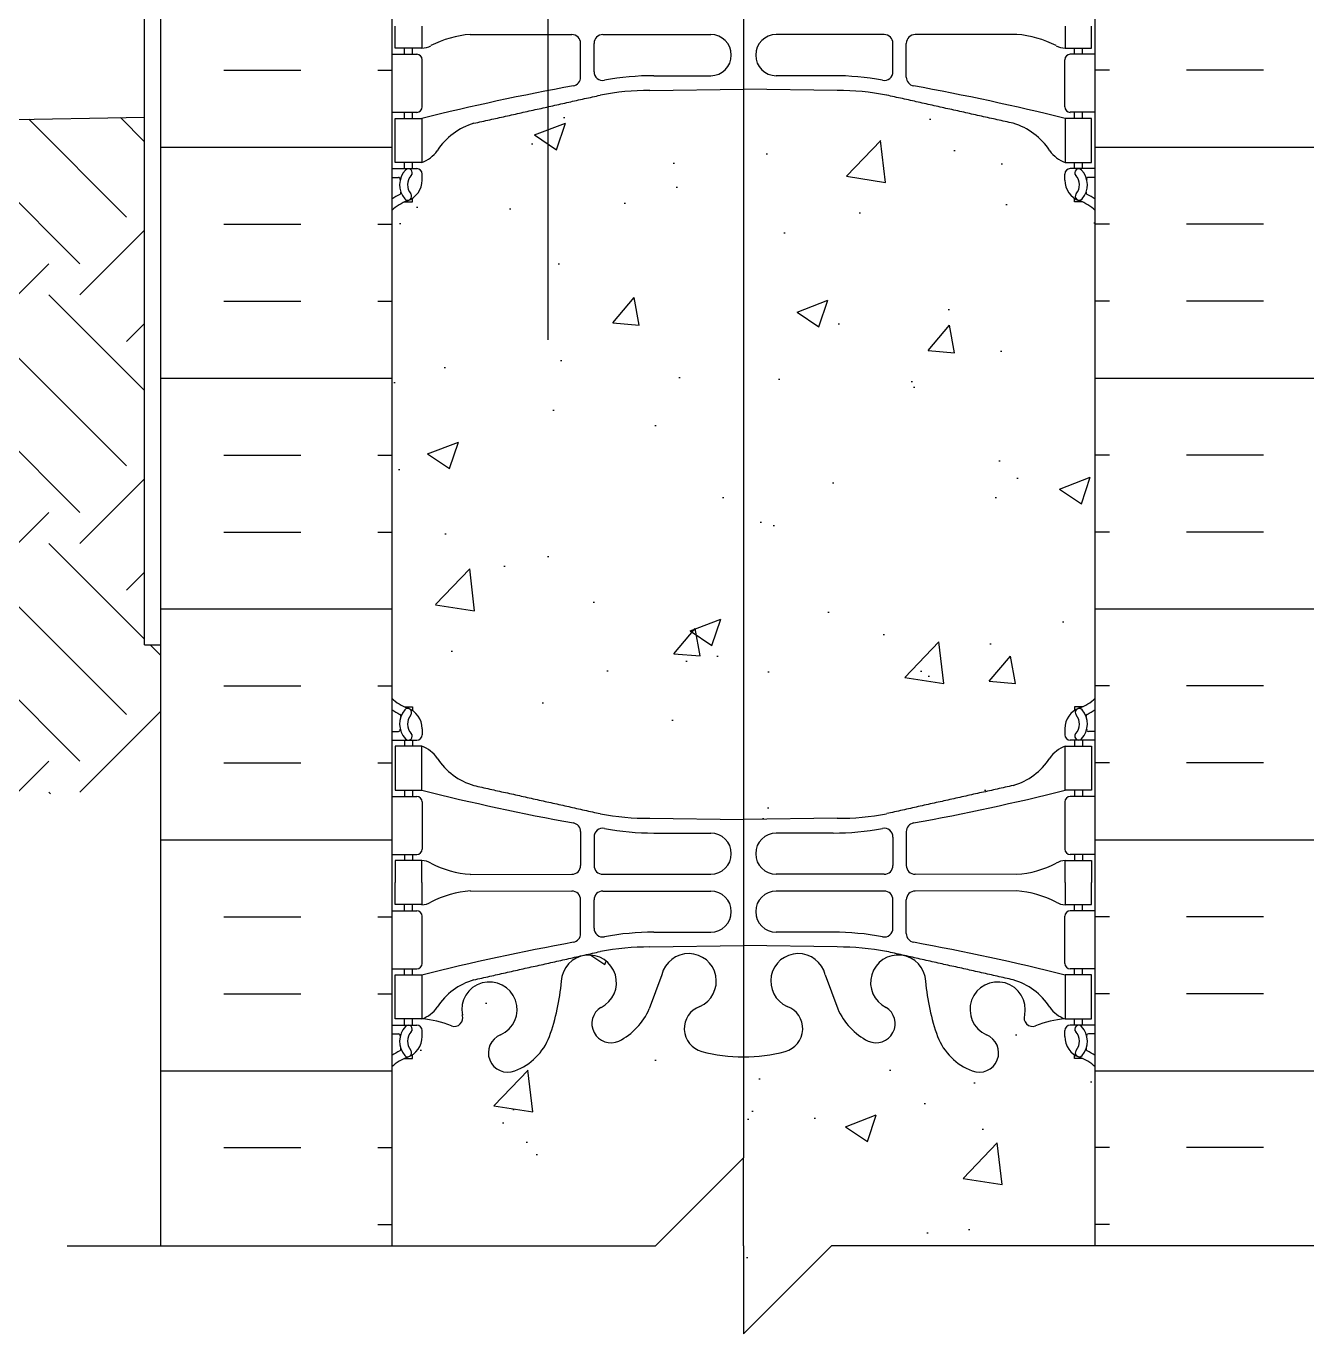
# Model space of a CAD drawing. Header units: inches. Extents: x 202.7 to 249.4, y 105.3 to 198.7.
# Drawn here: x 218.94 to 233.5, y 142.68 to 157.55 of the extents above; entities that cross this region are included whole.
import ezdxf

# ---------------------------------------------------------------- set-up
doc = ezdxf.new("R2010")
doc.units = ezdxf.units.IN
doc.header["$LTSCALE"] = 0.5
doc.header["$MEASUREMENT"] = 0
for name, color, linetype in [('HATCH', 12, 'Continuous'), ('line25', 2, 'Continuous'), ('LINE3', 3, 'Continuous'), ('LINE50', 5, 'Continuous'), ('LINE9', 9, 'Continuous'), ('Web_Edge', 9, 'Continuous')]:
    doc.layers.add(name, color=color, linetype=linetype)
pattern_1 = [(50, (0, 0), (3.5863, -0.31376), [0.375, -4.125]), (355, (0, 0), (-0.693757, 3.76096), [0.3, -3.3]), (100.4514, (0.299, -0.026), (2.892547, 3.447198), [0.3187, -3.50571]), (46.1842, (0, 1), (5.336205, -0.827595), [0.5625, -6.1875]), (96.6356, (0.4447, 0.931), (4.67331, 4.87059), [0.47805, -5.25856]), (351.1842, (0, 1), (4.67331, 4.87059), [0.45, -4.95]), (21, (0.5, 0.75), (2.984535, -2.013094), [0.375, -4.125]), (326, (0.5, 0.75), (1.216577, 3.62575), [0.3, -3.3]), (71.4514, (0.7487, 0.5822), (4.201113, 1.612652), [0.3187, -3.50571]), (37.5, (0, 0), (0.060799, 1.664469), [0, -3.26, 0, -3.35, 0, -3.3125]), (7.5, (0, 0), (1.315348, 1.972059), [0, -1.91, 0, -3.185, 0, -1.2625]), (327.5, (-1.115, 0), (2.669112, -0.1127744), [0, -1.25, 0, -3.9, 0, -5.175]), (317.5, (-1.615, 0), (2.91593, 0.500525), [0, -1.625, 0, -2.59, 0, -3.675])]

msp = doc.modelspace()

# ---------------------------------------------------------------- hatches: boundary and pattern name
h = msp.add_hatch()
h.set_pattern_fill('AR-CONC', color=12, scale=0.5, style=0)
h.set_pattern_definition(pattern_1)
h.paths.add_polyline_path([(227.084, 155.571, -0.045766), (226.765, 155.6), (226.765, 153.026, -0.241277), (227.005, 152.899, -0.109751), (227.084, 152.953)])
h = msp.add_hatch()
h.set_pattern_fill('AR-CONC', color=12, scale=0.5, style=0)
h.set_pattern_definition(pattern_1)
h.paths.add_polyline_path([(227.084, 144.671), (227.084, 145.832, -0.066822), (226.621, 145.894, -0.734872), (226.598, 146.405, 1.612474), (226.167, 146.765), (226.024, 146.378, -0.173075), (225.678, 146.011, -0.940793), (225.475, 146.395, 1.753171), (225.024, 146.691, -0.068226), (224.888, 146.063, -0.21345), (224.496, 145.674, -1), (224.332, 146.083, 2.087231), (223.898, 146.307, -0.669601), (223.766, 146.187, 0.085348), (223.436, 146.263), (223.331, 146.263), (223.331, 146.193), (223.379, 146.193, -0.414214), (223.441, 146.13), (223.441, 146.063, -0.249069), (223.331, 145.856), (223.331, 145.814), (223.241, 145.814, 0.088416), (223.095, 145.716), (223.095, 143.682), (226.095, 143.682)])
h = msp.add_hatch()
h.set_pattern_fill('AR-CONC', color=12, scale=0.5, style=0)
h.set_pattern_definition(pattern_1)
h.paths.add_polyline_path([(231.095, 143.682), (231.095, 145.716, 0.088416), (230.949, 145.814), (230.859, 145.814), (230.859, 145.856, -0.249069), (230.749, 146.063), (230.749, 146.13, -0.414214), (230.812, 146.193), (230.859, 146.193), (230.859, 146.263), (230.754, 146.263, 0.085348), (230.425, 146.187, -0.669601), (230.292, 146.307, 2.087231), (229.859, 146.083, -1), (229.695, 145.674, -0.21345), (229.303, 146.063, -0.068226), (229.167, 146.691, 1.753171), (228.716, 146.395, -0.940793), (228.513, 146.011, -0.173075), (228.167, 146.378), (228.024, 146.765, 1.612474), (227.593, 146.405, -0.734872), (227.57, 145.894, -0.068475), (227.095, 145.832, -0.001645), (227.084, 145.832), (227.084, 144.671), (227.095, 144.682), (227.095, 143.682), (227.095, 142.682), (228.095, 143.682)])
at = {"layer": 'HATCH'}
h = msp.add_hatch(dxfattribs=at)
h.set_pattern_fill('AR-CONC', color=256, scale=0.5)
h.set_pattern_definition([(50, (0, 0), (3.5863, -0.31376), [0.375, -4.125]), (355, (0, 0), (-0.693757, 3.76096), [0.3, -3.3]), (100.4514, (0.299, -0.026), (2.892544, 3.4472), [0.3187, -3.50571]), (46.1842, (0, 1), (5.336207, -0.827596), [0.5625, -6.1875]), (96.6356, (0.4447, 0.931), (4.67331, 4.87059), [0.47805, -5.25857]), (351.1842, (0, 1), (4.67331, 4.87059), [0.45, -4.95]), (21, (0.5, 0.75), (2.984535, -2.013094), [0.375, -4.125]), (326, (0.5, 0.75), (1.216577, 3.62575), [0.3, -3.3]), (71.4514, (0.7487, 0.5822), (4.20111, 1.612656), [0.3187, -3.50571]), (37.5, (0, 0), (0.0607993, 1.664469), [0, -3.26, 0, -3.35, 0, -3.3125]), (7.5, (0, 0), (1.315348, 1.972059), [0, -1.91, 0, -3.185, 0, -1.2625]), (327.5, (-1.115, 0), (2.669112, -0.1127744), [0, -1.25, 0, -3.9, 0, -5.175]), (317.5, (-1.615, 0), (2.91593, 0.500525), [0, -1.625, 0, -2.59, 0, -3.675])])
edge = h.paths.add_edge_path()
edge.add_arc((230.749, 191.094), 0.5, 46.2109, 66.4218)
edge.add_line((230.949, 191.553), (230.859, 191.553))
edge.add_line((230.859, 191.553), (230.859, 191.594))
edge.add_arc((230.999, 191.802), 0.25, 180, 235.9442, ccw=False)
edge.add_line((230.749, 191.802), (230.749, 191.869))
edge.add_arc((230.812, 191.869), 0.0625, 90, 180, ccw=False)
edge.add_line((230.812, 191.932), (230.859, 191.932))
edge.add_line((230.859, 191.932), (230.859, 192.002))
edge.add_line((230.859, 192.002), (230.754, 192.002))
edge.add_arc((230.877, 192.344), 0.364, 212.0424, 250.3387, ccw=False)
edge.add_arc((229.954, 191.733), 0.743, 34.228, 73.8107)
edge.add_spline(control_points=[(230.161, 192.447), (228.724, 192.767)], knot_values=[0, 0, 1, 1], degree=1, periodic=0)
edge.add_arc((228.167, 189.836), 2.984, 79.2546, 90.0995)
edge.add_line((228.162, 192.82), (227.095, 192.835))
edge.add_line((227.095, 192.835), (227.095, 184.529))
edge.add_line((227.095, 184.529), (228.162, 184.544))
edge.add_arc((228.167, 187.528), 2.984, 269.9005, 280.7454)
edge.add_spline(control_points=[(228.724, 184.597), (230.161, 184.917)], knot_values=[0, 0, 1, 1], degree=1, periodic=0)
edge.add_arc((229.954, 185.631), 0.743, 286.1893, 325.772)
edge.add_arc((230.877, 185.02), 0.364, 109.6613, 147.9576, ccw=False)
edge.add_line((230.754, 185.363), (230.859, 185.363))
edge.add_line((230.859, 185.363), (230.859, 185.433))
edge.add_line((230.859, 185.433), (230.812, 185.433))
edge.add_arc((230.812, 185.495), 0.0625, 180, 270, ccw=False)
edge.add_line((230.749, 185.495), (230.749, 185.563))
edge.add_arc((230.999, 185.563), 0.25, 124.0558, 180, ccw=False)
edge.add_line((230.859, 185.77), (230.859, 185.812))
edge.add_line((230.859, 185.812), (230.949, 185.812))
edge.add_arc((230.749, 186.27), 0.5, 293.5782, 313.7891)
edge.add_line((231.095, 185.909), (231.095, 191.455))
edge = h.paths.add_edge_path()
edge.add_line((227.095, 192.835), (226.029, 192.82))
edge.add_arc((226.024, 189.836), 2.984, 89.9005, 100.7454)
edge.add_spline(control_points=[(225.467, 192.767), (224.959, 192.654)], knot_values=[0.646761, 0.646761, 1, 1], degree=1, periodic=0)
edge.add_spline(control_points=[(224.959, 192.654), (224.874, 192.635)], knot_values=[0.587043, 0.587043, 0.646761, 0.646761], degree=1, periodic=0)
edge.add_line((224.874, 192.635), (224.874, 184.729))
edge.add_spline(control_points=[(224.874, 184.729), (224.959, 184.71)], knot_values=[0.587043, 0.587043, 0.646761, 0.646761], degree=1, periodic=0)
edge.add_spline(control_points=[(224.959, 184.71), (225.467, 184.597)], knot_values=[0.646761, 0.646761, 1, 1], degree=1, periodic=0)
edge.add_arc((226.024, 187.528), 2.984, 259.2546, 270.0995)
edge.add_line((226.029, 184.544), (227.095, 184.529))
edge.add_line((227.095, 184.529), (227.095, 192.835))
edge = h.paths.add_edge_path()
edge.add_spline(control_points=[(224.874, 192.635), (224.03, 192.447)], knot_values=[0, 0, 0.587043, 0.587043], degree=1, periodic=0)
edge.add_arc((224.237, 191.733), 0.743, 106.1893, 145.772)
edge.add_arc((223.314, 192.344), 0.364, 289.6613, 327.9576, ccw=False)
edge.add_line((223.436, 192.002), (223.331, 192.002))
edge.add_line((223.331, 192.002), (223.331, 191.932))
edge.add_line((223.331, 191.932), (223.379, 191.932))
edge.add_arc((223.379, 191.869), 0.0625, 0, 90, ccw=False)
edge.add_line((223.441, 191.869), (223.441, 191.802))
edge.add_arc((223.191, 191.802), 0.25, 304.0558, 360, ccw=False)
edge.add_line((223.331, 191.594), (223.331, 191.553))
edge.add_line((223.331, 191.553), (223.241, 191.553))
edge.add_arc((223.441, 191.094), 0.5, 113.5782, 133.7891)
edge.add_line((223.095, 191.455), (223.095, 185.909))
edge.add_arc((223.441, 186.27), 0.5, 226.2109, 246.4218)
edge.add_line((223.241, 185.812), (223.331, 185.812))
edge.add_line((223.331, 185.812), (223.331, 185.77))
edge.add_arc((223.191, 185.563), 0.25, 0, 55.9442, ccw=False)
edge.add_line((223.441, 185.563), (223.441, 185.495))
edge.add_arc((223.379, 185.495), 0.0625, -90, 0, ccw=False)
edge.add_line((223.379, 185.433), (223.331, 185.433))
edge.add_line((223.331, 185.433), (223.331, 185.363))
edge.add_line((223.331, 185.363), (223.436, 185.363))
edge.add_arc((223.314, 185.02), 0.364, 32.0424, 70.3387, ccw=False)
edge.add_arc((224.237, 185.631), 0.743, 214.228, 253.8107)
edge.add_spline(control_points=[(224.03, 184.917), (224.874, 184.729)], knot_values=[0, 0, 0.587043, 0.587043], degree=1, periodic=0)
edge.add_line((224.874, 184.729), (224.874, 192.635))
edge = h.paths.add_edge_path()
edge.add_arc((230.749, 173.094), 0.5, 46.2109, 66.4218)
edge.add_line((230.949, 173.553), (230.859, 173.553))
edge.add_line((230.859, 173.553), (230.859, 173.594))
edge.add_arc((230.999, 173.802), 0.25, 180, 235.9442, ccw=False)
edge.add_line((230.749, 173.802), (230.749, 173.869))
edge.add_arc((230.812, 173.869), 0.0625, 90, 180, ccw=False)
edge.add_line((230.812, 173.932), (230.859, 173.932))
edge.add_line((230.859, 173.932), (230.859, 174.002))
edge.add_line((230.859, 174.002), (230.754, 174.002))
edge.add_arc((230.877, 174.344), 0.364, 214.9775, 250.3387, ccw=False)
edge.add_arc((229.954, 173.733), 0.743, 32.7919, 73.8107)
edge.add_spline(control_points=[(230.161, 174.447), (228.724, 174.767)], knot_values=[0, 0, 1, 1], degree=1, periodic=0)
edge.add_arc((228.167, 171.836), 2.984, 79.2546, 90.0995)
edge.add_line((228.162, 174.82), (227.095, 174.835))
edge.add_line((227.095, 174.835), (227.095, 170.633))
edge.add_arc((227.166, 170.423), 0.221, 26.8694, 108.6323, ccw=False)
edge.add_arc((227.537, 170.402), 0.211, 35, 145, ccw=False)
edge.add_arc((227.857, 170.42), 0.18, 35, 145, ccw=False)
edge.add_arc((228.306, 170.312), 0.368, 35, 145, ccw=False)
edge.add_arc((228.729, 170.438), 0.149, 35, 145, ccw=False)
edge.add_arc((228.969, 170.46), 0.134, 41.7102, 151.7102, ccw=False)
edge.add_arc((229.169, 170.46), 0.134, 28.2898, 138.2898, ccw=False)
edge.add_arc((229.409, 170.438), 0.149, 35, 145, ccw=False)
edge.add_arc((229.832, 170.312), 0.368, 35, 145, ccw=False)
edge.add_arc((230.281, 170.42), 0.18, 35, 145, ccw=False)
edge.add_arc((230.601, 170.402), 0.211, 35, 145, ccw=False)
edge.add_arc((230.972, 170.423), 0.221, 56.1276, 153.1306, ccw=False)
edge.add_line((231.095, 170.607), (231.095, 173.455))
edge = h.paths.add_edge_path()
edge.add_line((227.095, 174.835), (226.029, 174.82))
edge.add_arc((226.024, 171.836), 2.984, 89.9005, 100.7454)
edge.add_spline(control_points=[(225.467, 174.767), (224.986, 174.66)], knot_values=[0.665423, 0.665423, 1, 1], degree=1, periodic=0)
edge.add_spline(control_points=[(224.981, 174.659), (224.959, 174.654)], knot_values=[0.646761, 0.646761, 0.66169, 0.66169], degree=1, periodic=0)
edge.add_spline(control_points=[(224.959, 174.654), (224.874, 174.635)], knot_values=[0.587043, 0.587043, 0.646761, 0.646761], degree=1, periodic=0)
edge.add_line((224.874, 174.635), (224.874, 170.609))
edge.add_arc((224.639, 170.347), 0.352, 35, 48.1607, ccw=False)
edge.add_arc((225.107, 170.423), 0.219, 35, 145, ccw=False)
edge.add_arc((225.491, 170.405), 0.25, 35, 145, ccw=False)
edge.add_arc((225.962, 170.382), 0.313, 37.8626, 147.8626, ccw=False)
edge.add_arc((226.363, 170.467), 0.188, 35, 145, ccw=False)
edge.add_arc((226.761, 170.404), 0.297, 35, 145, ccw=False)
edge.add_arc((227.166, 170.423), 0.221, 108.6323, 136.8694, ccw=False)
edge.add_line((227.095, 170.633), (227.095, 174.835))
edge = h.paths.add_edge_path()
edge.add_spline(control_points=[(224.874, 174.635), (224.787, 174.616)], knot_values=[0.526948, 0.526948, 0.587043, 0.587043], degree=1, periodic=0)
edge.add_spline(control_points=[(224.787, 174.616), (224.778, 174.614)], knot_values=[0.520749, 0.520749, 0.526948, 0.526948], degree=1, periodic=0)
edge.add_spline(control_points=[(224.778, 174.614), (224.743, 174.606)], knot_values=[0.495951, 0.495951, 0.520749, 0.520749], degree=1, periodic=0)
edge.add_spline(control_points=[(224.737, 174.605), (224.71, 174.599)], knot_values=[0.473178, 0.473178, 0.492282, 0.492282], degree=1, periodic=0)
edge.add_spline(control_points=[(224.71, 174.599), (224.702, 174.597)], knot_values=[0.467485, 0.467485, 0.473178, 0.473178], degree=1, periodic=0)
edge.add_spline(control_points=[(224.702, 174.597), (224.6, 174.574)], knot_values=[0.396761, 0.396761, 0.467485, 0.467485], degree=1, periodic=0)
edge.add_spline(control_points=[(224.6, 174.574), (224.532, 174.559)], knot_values=[0.34919, 0.34919, 0.396761, 0.396761], degree=1, periodic=0)
edge.add_spline(control_points=[(224.532, 174.559), (224.515, 174.555)], knot_values=[0.337298, 0.337298, 0.34919, 0.34919], degree=1, periodic=0)
edge.add_spline(control_points=[(224.51, 174.554), (224.03, 174.447)], knot_values=[0, 0, 0.334324, 0.334324], degree=1, periodic=0)
edge.add_arc((224.237, 173.733), 0.743, 106.1893, 147.2081)
edge.add_arc((223.314, 174.344), 0.364, 289.6613, 325.0225, ccw=False)
edge.add_line((223.436, 174.002), (223.331, 174.002))
edge.add_line((223.331, 174.002), (223.331, 173.932))
edge.add_line((223.331, 173.932), (223.379, 173.932))
edge.add_arc((223.379, 173.869), 0.0625, 0, 90, ccw=False)
edge.add_line((223.441, 173.869), (223.441, 173.802))
edge.add_arc((223.191, 173.802), 0.25, 304.0558, 360, ccw=False)
edge.add_line((223.331, 173.594), (223.331, 173.553))
edge.add_line((223.331, 173.553), (223.241, 173.553))
edge.add_arc((223.441, 173.094), 0.5, 113.5782, 133.7891)
edge.add_line((223.095, 173.455), (223.095, 170.682))
edge.add_arc((223.106, 170.369), 0.313, 35, 92.0078, ccw=False)
edge.add_arc((223.497, 170.454), 0.164, 35, 145, ccw=False)
edge.add_arc((223.824, 170.414), 0.235, 35, 145, ccw=False)
edge.add_arc((224.183, 170.432), 0.204, 35, 145, ccw=False)
edge.add_arc((224.639, 170.347), 0.352, 48.1607, 145, ccw=False)
edge.add_line((224.874, 170.609), (224.874, 174.635))
h.paths.add_polyline_path([(224.874, 170.609, 0.449624), (224.35, 170.549, 0.520567), (224.017, 170.549, 0.520567), (223.632, 170.549, 0.520567), (223.363, 170.549, 0.254004), (223.095, 170.682), (223.095, 167.909, 0.088416), (223.241, 167.812), (223.331, 167.812), (223.331, 167.77, -0.249069), (223.441, 167.563), (223.441, 167.495, -0.414214), (223.379, 167.433), (223.331, 167.433), (223.331, 167.363), (223.436, 167.363), (223.436, 166.863, 0.013026), (224.874, 166.545)])
edge = h.paths.add_edge_path()
edge.add_arc((230.972, 170.423), 0.221, 56.1276, 153.1306)
edge.add_arc((230.601, 170.402), 0.211, 35, 145)
edge.add_arc((230.281, 170.42), 0.18, 35, 145)
edge.add_arc((229.832, 170.312), 0.368, 35, 145)
edge.add_arc((229.409, 170.438), 0.149, 35, 145)
edge.add_arc((229.169, 170.46), 0.134, 28.2898, 138.2898)
edge.add_arc((228.969, 170.46), 0.134, 41.7102, 151.7102)
edge.add_arc((228.729, 170.438), 0.149, 35, 145)
edge.add_arc((228.306, 170.312), 0.368, 35, 145)
edge.add_arc((227.857, 170.42), 0.18, 35, 145)
edge.add_arc((227.537, 170.402), 0.211, 35, 145)
edge.add_arc((227.166, 170.423), 0.221, 26.8694, 136.8694)
edge.add_arc((226.761, 170.404), 0.297, 35, 145)
edge.add_arc((226.363, 170.467), 0.188, 35, 145)
edge.add_arc((225.962, 170.382), 0.313, 37.8626, 147.8626)
edge.add_arc((225.491, 170.405), 0.25, 35, 145)
edge.add_arc((225.107, 170.423), 0.219, 35, 145)
edge.add_arc((224.639, 170.347), 0.352, 35, 48.1607)
edge.add_line((224.874, 170.609), (224.874, 166.729))
edge.add_spline(control_points=[(224.874, 166.729), (225.467, 166.597)], knot_values=[0.587043, 0.587043, 1, 1], degree=1, periodic=0)
edge.add_arc((226.024, 169.528), 2.984, 259.2546, 270.0995)
edge.add_line((226.029, 166.544), (227.095, 166.529))
edge.add_line((227.095, 166.529), (228.162, 166.544))
edge.add_arc((228.167, 169.528), 2.984, 269.9005, 280.7454)
edge.add_spline(control_points=[(228.724, 166.597), (230.161, 166.917)], knot_values=[0, 0, 1, 1], degree=1, periodic=0)
edge.add_arc((229.954, 167.631), 0.743, 286.1893, 325.772)
edge.add_arc((230.877, 167.02), 0.364, 109.6613, 147.9576, ccw=False)
edge.add_line((230.754, 167.363), (230.859, 167.363))
edge.add_line((230.859, 167.363), (230.859, 167.433))
edge.add_line((230.859, 167.433), (230.812, 167.433))
edge.add_arc((230.812, 167.495), 0.0625, 180, 270, ccw=False)
edge.add_line((230.749, 167.495), (230.749, 167.563))
edge.add_arc((230.999, 167.563), 0.25, 124.0558, 180, ccw=False)
edge.add_line((230.859, 167.77), (230.859, 167.812))
edge.add_line((230.859, 167.812), (230.949, 167.812))
edge.add_arc((230.749, 168.27), 0.5, 293.5782, 313.7891)
edge.add_line((231.095, 167.909), (231.095, 170.607))
edge = h.paths.add_edge_path()
edge.add_line((227.095, 156.835), (226.029, 156.82))
edge.add_arc((226.024, 153.836), 2.984, 89.9005, 100.7454)
edge.add_spline(control_points=[(225.467, 156.767), (224.874, 156.635)], knot_values=[0.587043, 0.587043, 1, 1], degree=1, periodic=0)
edge.add_spline(control_points=[(224.874, 156.635), (224.03, 156.447)], knot_values=[0, 0, 0.587043, 0.587043], degree=1, periodic=0)
edge.add_arc((224.237, 155.733), 0.743, 106.1893, 145.772)
edge.add_arc((223.314, 156.344), 0.364, 289.6613, 327.9576, ccw=False)
edge.add_line((223.436, 156.002), (223.331, 156.002))
edge.add_line((223.331, 156.002), (223.331, 155.932))
edge.add_line((223.331, 155.932), (223.379, 155.932))
edge.add_arc((223.379, 155.869), 0.0625, 0, 90, ccw=False)
edge.add_line((223.441, 155.869), (223.441, 155.802))
edge.add_arc((223.191, 155.802), 0.25, 304.0558, 360, ccw=False)
edge.add_line((223.331, 155.594), (223.331, 155.553))
edge.add_line((223.331, 155.553), (223.241, 155.553))
edge.add_arc((223.441, 155.094), 0.5, 113.5782, 133.7891)
edge.add_line((223.095, 155.455), (223.095, 149.909))
edge.add_arc((223.441, 150.27), 0.5, 226.2109, 246.4218)
edge.add_line((223.241, 149.812), (223.331, 149.812))
edge.add_line((223.331, 149.812), (223.331, 149.77))
edge.add_arc((223.191, 149.563), 0.25, 0, 55.9442, ccw=False)
edge.add_line((223.441, 149.563), (223.441, 149.495))
edge.add_arc((223.379, 149.495), 0.0625, -90, 0, ccw=False)
edge.add_line((223.379, 149.433), (223.331, 149.433))
edge.add_line((223.331, 149.433), (223.331, 149.363))
edge.add_line((223.331, 149.363), (223.436, 149.363))
edge.add_arc((223.314, 149.02), 0.364, 32.0424, 70.3387, ccw=False)
edge.add_arc((224.237, 149.631), 0.743, 214.228, 253.8107)
edge.add_spline(control_points=[(224.03, 148.917), (225.467, 148.597)], knot_values=[0, 0, 1, 1], degree=1, periodic=0)
edge.add_arc((226.024, 151.528), 2.984, 259.2546, 270.0995)
edge.add_line((226.029, 148.544), (227.095, 148.529))
edge.add_line((227.095, 148.529), (227.095, 156.835))
edge = h.paths.add_edge_path()
edge.add_arc((230.749, 155.094), 0.5, 46.2109, 66.4218)
edge.add_line((230.949, 155.553), (230.859, 155.553))
edge.add_line((230.859, 155.553), (230.859, 155.594))
edge.add_arc((230.999, 155.802), 0.25, 180, 235.9442, ccw=False)
edge.add_line((230.749, 155.802), (230.749, 155.869))
edge.add_arc((230.812, 155.869), 0.0625, 90, 180, ccw=False)
edge.add_line((230.812, 155.932), (230.859, 155.932))
edge.add_line((230.859, 155.932), (230.859, 156.002))
edge.add_line((230.859, 156.002), (230.754, 156.002))
edge.add_arc((230.877, 156.344), 0.364, 212.0424, 250.3387, ccw=False)
edge.add_arc((229.954, 155.733), 0.743, 34.228, 73.8107)
edge.add_spline(control_points=[(230.161, 156.447), (228.724, 156.767)], knot_values=[0, 0, 1, 1], degree=1, periodic=0)
edge.add_arc((228.167, 153.836), 2.984, 79.2546, 90.0995)
edge.add_line((228.162, 156.82), (227.095, 156.835))
edge.add_line((227.095, 156.835), (227.095, 148.529))
edge.add_line((227.095, 148.529), (228.162, 148.544))
edge.add_arc((228.167, 151.528), 2.984, 269.9005, 280.7454)
edge.add_spline(control_points=[(228.724, 148.597), (230.161, 148.917)], knot_values=[0, 0, 1, 1], degree=1, periodic=0)
edge.add_arc((229.954, 149.631), 0.743, 286.1893, 325.772)
edge.add_arc((230.877, 149.02), 0.364, 109.6613, 147.9576, ccw=False)
edge.add_line((230.754, 149.363), (230.859, 149.363))
edge.add_line((230.859, 149.363), (230.859, 149.433))
edge.add_line((230.859, 149.433), (230.812, 149.433))
edge.add_arc((230.812, 149.495), 0.0625, 180, 270, ccw=False)
edge.add_line((230.749, 149.495), (230.749, 149.563))
edge.add_arc((230.999, 149.563), 0.25, 124.0558, 180, ccw=False)
edge.add_line((230.859, 149.77), (230.859, 149.812))
edge.add_line((230.859, 149.812), (230.949, 149.812))
edge.add_arc((230.749, 150.27), 0.5, 293.5782, 313.7891)
edge.add_line((231.095, 149.909), (231.095, 155.455))
h = msp.add_hatch(dxfattribs=at)
h.set_pattern_fill('INSUL', color=256, scale=7, style=0)
h.set_pattern_definition([(0, (-2703.0662, -253.3274), (0, 2.625), []), (0, (-2703.0662, -252.4524), (0, 2.625), [0.875, -0.875]), (0, (-2703.0662, -251.5774), (0, 2.625), [0.875, -0.875])])
h.paths.add_polyline_path([(220.47, 143.682), (220.908, 143.682), (220.908, 144.182), (222.408, 144.182), (222.408, 143.682), (223.095, 143.682), (223.095, 161.682), (222.408, 161.682), (222.408, 162.182), (220.908, 162.182), (220.908, 161.682), (220.47, 161.682)])
h = msp.add_hatch(dxfattribs=at)
h.set_pattern_fill('INSUL', color=256, scale=7, style=0)
h.set_pattern_definition([(180, (3157.257, -253.3274), (0, 2.625), []), (180, (3157.257, -252.4524), (0, 2.625), [0.875, -0.875]), (180, (3157.257, -251.5774), (0, 2.625), [0.875, -0.875])])
h.paths.add_polyline_path([(233.72, 143.682), (233.283, 143.682), (233.283, 144.182), (231.783, 144.182), (231.783, 143.682), (231.095, 143.682), (231.095, 161.682), (231.783, 161.682), (231.783, 162.182), (233.283, 162.182), (233.283, 161.682), (233.72, 161.682)])
h = msp.add_hatch(dxfattribs=at)
h.set_pattern_fill('EARTH', color=256, scale=8, angle=45, style=0)
h.set_pattern_definition([(45, (209.294, 130.8073), (2e-16, 2.82843), [2, -2]), (45, (208.7637, 131.3376), (2e-16, 2.82843), [2, -2]), (45, (208.2333, 131.868), (2e-16, 2.82843), [2, -2]), (135, (208.2333, 132.2215), (-2.82843, 4e-16), [2, -2]), (135, (208.7637, 132.7518), (-2.82843, 4e-16), [2, -2]), (135, (209.294, 133.2822), (-2.82843, 4e-16), [2, -2])])
h.paths.add_polyline_path([(220.283, 156.516), (202.745, 156.21), (211.515, 148.822), (220.47, 148.822), (220.47, 150.516), (220.283, 150.516)])
h.paths.add_polyline_path([(204.27, 147.711), (212.627, 147.711), (212.627, 149.426), (204.27, 149.426)], flags=9)

# ---------------------------------------------------------------- linework, layer by layer
at = {"layer": 'line25'}
for p, q in [((223.095, 161.682), (223.095, 143.682)), ((231.095, 143.682), (231.095, 161.682))]:
    msp.add_line(p, q, dxfattribs=at)
at = {"layer": 'LINE3'}
for p, q in [((224.874, 153.986), (224.874, 196.557)), ((227.095, 169.133), (227.095, 144.682))]:
    msp.add_line(p, q, dxfattribs=at)
at = {"layer": 'LINE50'}
for p, q in [((220.47, 143.682), (220.47, 161.682)), ((202.745, 156.21), (220.283, 156.516))]:
    msp.add_line(p, q, dxfattribs=at)
at = {"layer": 'LINE9'}
for p, q in [((220.283, 150.516), (220.283, 162.241)), ((220.283, 150.516), (220.47, 150.516)), ((227.095, 144.682), (226.095, 143.682)), ((227.095, 143.682), (227.095, 144.682)), ((219.404, 143.682), (226.095, 143.682)), ((227.095, 143.682), (227.095, 142.682)), ((227.095, 142.682), (228.095, 143.682)), ((234.786, 143.682), (228.095, 143.682))]:
    msp.add_line(p, q, dxfattribs=at)
at = {"layer": 'Web_Edge'}
for p, q in [((223.989, 157.457), (225.144, 157.456)), ((225.243, 156.971), (225.243, 157.356)), ((225.396, 157.034), (225.396, 157.356)), ((225.496, 157.456), (226.723, 157.456)), ((228.695, 157.456), (227.468, 157.456)), ((228.795, 157.034), (228.795, 157.356)), ((228.947, 156.971), (228.947, 157.356)), ((230.202, 157.457), (229.047, 157.456)), ((223.095, 157.232), (223.379, 157.232)), ((223.241, 157.232), (223.241, 157.302)), ((223.331, 157.232), (223.331, 157.302)), ((231.095, 157.232), (230.812, 157.232)), ((230.859, 157.232), (230.859, 157.302)), ((230.949, 157.232), (230.949, 157.302)), ((223.441, 156.634), (223.441, 157.169)), ((230.749, 156.634), (230.749, 157.169)), ((226.076, 156.988), (226.723, 156.988)), ((228.115, 156.988), (227.468, 156.988)), ((226.029, 156.82), (227.095, 156.835)), ((228.162, 156.82), (227.095, 156.835)), ((223.095, 156.572), (223.379, 156.572)), ((223.241, 156.502), (223.241, 156.572)), ((223.331, 156.502), (223.331, 156.572)), ((231.095, 156.572), (230.812, 156.572)), ((230.859, 156.502), (230.859, 156.572)), ((230.949, 156.502), (230.949, 156.572)), ((223.241, 155.932), (223.241, 156.002)), ((223.331, 155.932), (223.331, 156.002)), ((230.859, 155.932), (230.859, 156.002)), ((230.949, 155.932), (230.949, 156.002)), ((223.095, 155.932), (223.379, 155.932)), ((223.441, 155.802), (223.441, 155.869)), ((230.749, 155.802), (230.749, 155.869)), ((231.095, 155.932), (230.812, 155.932)), ((223.095, 155.832), (223.173, 155.832)), ((231.095, 155.832), (231.018, 155.832)), ((223.241, 155.553), (223.331, 155.553)), ((223.331, 155.553), (223.331, 155.594)), ((230.859, 155.553), (230.859, 155.594)), ((230.949, 155.553), (230.859, 155.553)), ((223.241, 149.812), (223.331, 149.812)), ((223.331, 149.812), (223.331, 149.77)), ((230.949, 149.812), (230.859, 149.812)), ((230.859, 149.812), (230.859, 149.77)), ((223.095, 149.533), (223.173, 149.533)), ((223.441, 149.563), (223.441, 149.495)), ((230.749, 149.563), (230.749, 149.495)), ((231.095, 149.533), (231.018, 149.533)), ((223.095, 149.433), (223.379, 149.433)), ((223.241, 149.433), (223.241, 149.363)), ((223.331, 149.433), (223.331, 149.363)), ((231.095, 149.433), (230.812, 149.433)), ((230.859, 149.433), (230.859, 149.363)), ((230.949, 149.433), (230.949, 149.363)), ((223.241, 148.863), (223.241, 148.793)), ((223.331, 148.863), (223.331, 148.793)), ((230.859, 148.863), (230.859, 148.793)), ((230.949, 148.863), (230.949, 148.793)), ((223.095, 148.793), (223.379, 148.793)), ((223.441, 148.73), (223.441, 148.195)), ((230.749, 148.73), (230.749, 148.195)), ((231.095, 148.793), (230.812, 148.793)), ((226.029, 148.544), (227.095, 148.529)), ((228.162, 148.544), (227.095, 148.529)), ((225.243, 148.393), (225.243, 148.008)), ((225.396, 148.331), (225.396, 148.008)), ((226.076, 148.377), (226.723, 148.377)), ((228.115, 148.377), (227.468, 148.377)), ((228.795, 148.331), (228.795, 148.008)), ((228.947, 148.393), (228.947, 148.008)), ((223.095, 148.133), (223.379, 148.133)), ((223.241, 148.133), (223.241, 148.063)), ((223.331, 148.133), (223.331, 148.063)), ((231.095, 148.133), (230.812, 148.133)), ((230.859, 148.133), (230.859, 148.063)), ((230.949, 148.133), (230.949, 148.063)), ((223.989, 147.907), (225.144, 147.908)), ((225.496, 147.908), (226.723, 147.908)), ((228.695, 147.908), (227.468, 147.908)), ((230.202, 147.907), (229.047, 147.908)), ((223.989, 147.718), (225.144, 147.717)), ((225.496, 147.717), (226.723, 147.717)), ((228.695, 147.717), (227.468, 147.717)), ((230.202, 147.718), (229.047, 147.717)), ((223.241, 147.493), (223.241, 147.563)), ((223.331, 147.493), (223.331, 147.563)), ((225.243, 147.233), (225.243, 147.617)), ((225.396, 147.295), (225.396, 147.617)), ((228.795, 147.295), (228.795, 147.617)), ((228.947, 147.233), (228.947, 147.617)), ((230.859, 147.493), (230.859, 147.563)), ((230.949, 147.493), (230.949, 147.563)), ((223.095, 147.493), (223.379, 147.493)), ((223.441, 146.895), (223.441, 147.43)), ((230.749, 146.895), (230.749, 147.43)), ((231.095, 147.493), (230.812, 147.493)), ((226.076, 147.249), (226.723, 147.249)), ((228.115, 147.249), (227.468, 147.249)), ((226.029, 147.081), (227.095, 147.097)), ((228.162, 147.081), (227.095, 147.097)), ((223.095, 146.833), (223.379, 146.833)), ((223.241, 146.763), (223.241, 146.833)), ((223.331, 146.763), (223.331, 146.833)), ((226.167, 146.765), (226.024, 146.378)), ((228.024, 146.765), (228.167, 146.378)), ((231.095, 146.833), (230.812, 146.833)), ((230.859, 146.763), (230.859, 146.833)), ((230.949, 146.763), (230.949, 146.833)), ((223.095, 146.193), (223.379, 146.193)), ((223.241, 146.193), (223.241, 146.263)), ((223.331, 146.193), (223.331, 146.263)), ((231.095, 146.193), (230.812, 146.193)), ((230.859, 146.193), (230.859, 146.263)), ((230.949, 146.193), (230.949, 146.263)), ((223.095, 146.093), (223.173, 146.093)), ((223.441, 146.063), (223.441, 146.13)), ((230.749, 146.063), (230.749, 146.13)), ((231.095, 146.093), (231.018, 146.093)), ((223.241, 145.814), (223.331, 145.814)), ((223.331, 145.814), (223.331, 145.856)), ((230.859, 145.814), (230.859, 145.856)), ((230.949, 145.814), (230.859, 145.814))]:
    msp.add_line(p, q, dxfattribs=at)
for points in [[(223.436, 157.552), (223.436, 157.302), (223.136, 157.302), (223.136, 157.552)], [(230.754, 157.552), (230.754, 157.302), (231.054, 157.302), (231.054, 157.552)], [(223.436, 147.813), (223.436, 148.063), (223.136, 148.063), (223.136, 147.813)], [(230.754, 147.813), (230.754, 148.063), (231.054, 148.063), (231.054, 147.813)], [(223.436, 147.813), (223.436, 147.563), (223.136, 147.563), (223.136, 147.813)], [(230.754, 147.813), (230.754, 147.563), (231.054, 147.563), (231.054, 147.813)]]:
    msp.add_lwpolyline(points, dxfattribs=at)
for points in [[(223.136, 156.502), (223.436, 156.502), (223.436, 156.002), (223.136, 156.002)], [(231.054, 156.502), (230.754, 156.502), (230.754, 156.002), (231.054, 156.002)], [(223.136, 148.863), (223.436, 148.863), (223.436, 149.363), (223.136, 149.363)], [(231.054, 148.863), (230.754, 148.863), (230.754, 149.363), (231.054, 149.363)], [(223.136, 146.763), (223.436, 146.763), (223.436, 146.263), (223.136, 146.263)], [(231.054, 146.763), (230.754, 146.763), (230.754, 146.263), (231.054, 146.263)]]:
    msp.add_lwpolyline(points, close=True, dxfattribs=at)
for centre, radius, start, end in [((223.432, 157.52), 0.219, 271.08, 299.5063), ((224.074, 156.3), 1.16, 94.1968, 117.4156), ((225.143, 157.356), 0.1, 0, 89.9612), ((225.496, 157.356), 0.1, 90, 180), ((226.723, 157.222), 0.234, 270, 90), ((227.468, 157.222), 0.234, 90, 270), ((228.695, 157.356), 0.1, 0, 90), ((229.047, 157.356), 0.1, 90.0388, 180), ((230.117, 156.3), 1.16, 62.5844, 85.8032), ((230.759, 157.52), 0.219, 240.4937, 268.92), ((223.379, 157.169), 0.0625, 0, 90), ((230.812, 157.169), 0.0625, 90, 180), ((225.496, 157.034), 0.1, 180, 280.7454), ((228.695, 157.034), 0.1, 259.2546, 0), ((230.245, 129.081), 28.253, 100.3657, 103.9448), ((225.143, 156.971), 0.1, 280.3657, 0), ((226.071, 154.004), 2.984, 89.9005, 100.7454), ((228.12, 154.004), 2.984, 79.2546, 90.0995), ((229.047, 156.971), 0.1, 180, 259.6343), ((223.946, 129.081), 28.253, 76.0552, 79.6343), ((226.024, 153.836), 2.984, 89.9005, 100.7454), ((228.167, 153.836), 2.984, 79.2546, 90.0995), ((223.379, 156.634), 0.0625, 270, 0), ((230.812, 156.634), 0.0625, 180, 270), ((224.237, 155.733), 0.743, 106.1893, 147.2081), ((229.954, 155.733), 0.743, 32.7919, 73.8107), ((223.314, 156.344), 0.364, 289.6613, 325.0225), ((230.877, 156.344), 0.364, 214.9775, 250.3387), ((223.435, 155.747), 0.25, 137.5391, 219.8855), ((223.284, 155.885), 0.045, 317.5391, 137.5391), ((223.435, 155.747), 0.16, 137.5391, 219.9999), ((223.379, 155.869), 0.0625, 360, 90), ((230.812, 155.869), 0.0625, 90, 180), ((230.907, 155.885), 0.045, 42.4609, 222.4609), ((230.756, 155.747), 0.16, 320.0001, 42.4609), ((230.756, 155.747), 0.25, 320.1145, 42.4609), ((223.173, 155.812), 0.0196, 344.5099, 90.5968), ((223.191, 155.802), 0.25, 289.4712, 360), ((230.999, 155.802), 0.25, 180, 250.5288), ((231.017, 155.812), 0.0196, 89.4032, 195.4901), ((223.441, 155.094), 0.6, 114.9252, 125.2168), ((223.441, 155.094), 0.5, 109.4712, 133.7891), ((223.179, 155.657), 0.021, 296.0043, 16.536), ((223.277, 155.616), 0.045, 220.8121, 38.552), ((230.913, 155.616), 0.045, 141.448, 319.1879), ((230.749, 155.094), 0.5, 46.2109, 70.5288), ((231.011, 155.657), 0.021, 163.464, 243.9957), ((230.749, 155.094), 0.6, 54.7832, 65.0748), ((223.441, 150.27), 0.5, 226.2109, 250.5288), ((230.749, 150.27), 0.5, 289.4712, 313.7891), ((223.441, 150.27), 0.6, 234.7832, 245.0748), ((223.435, 149.617), 0.25, 140.1145, 222.4609), ((223.277, 149.748), 0.045, 321.448, 139.1879), ((223.191, 149.563), 0.25, 0, 70.5288), ((230.999, 149.563), 0.25, 109.4712, 180), ((230.913, 149.748), 0.045, 40.8121, 218.552), ((230.756, 149.617), 0.25, 317.5391, 39.8855), ((230.749, 150.27), 0.6, 294.9252, 305.2168), ((223.179, 149.707), 0.021, 343.464, 63.9957), ((223.435, 149.617), 0.16, 140.0001, 222.4609), ((230.756, 149.617), 0.16, 317.5391, 39.9999), ((231.011, 149.707), 0.021, 116.0043, 196.536), ((223.173, 149.552), 0.0196, 269.4032, 15.4901), ((223.284, 149.479), 0.045, 222.4609, 42.4609), ((223.379, 149.495), 0.0625, 270, 0), ((230.812, 149.495), 0.0625, 180, 270), ((230.907, 149.479), 0.045, 137.5391, 317.5391), ((231.017, 149.552), 0.0196, 164.5099, 270.5968), ((223.314, 149.02), 0.364, 34.9775, 70.3387), ((230.877, 149.02), 0.364, 109.6613, 145.0225), ((224.237, 149.631), 0.743, 212.7919, 253.8107), ((229.954, 149.631), 0.743, 286.1893, 327.2081), ((230.245, 176.283), 28.253, 256.0552, 259.6343), ((223.946, 176.283), 28.253, 280.3657, 283.9448), ((223.379, 148.73), 0.0625, 0, 90), ((230.812, 148.73), 0.0625, 90, 180), ((226.024, 151.528), 2.984, 259.2546, 270.0995), ((228.167, 151.528), 2.984, 269.9005, 280.7454), ((225.143, 148.393), 0.1, 360, 79.6343), ((225.496, 148.331), 0.1, 79.2546, 180), ((226.071, 151.361), 2.984, 259.2546, 270.0995), ((228.12, 151.361), 2.984, 269.9005, 280.7454), ((228.695, 148.331), 0.1, 0, 100.7454), ((229.047, 148.393), 0.1, 100.3657, 180), ((226.723, 148.142), 0.234, 270, 90), ((227.468, 148.142), 0.234, 90, 270), ((223.379, 148.195), 0.0625, 270, 0), ((230.812, 148.195), 0.0625, 180, 270), ((223.432, 147.844), 0.219, 60.4937, 88.92), ((224.074, 149.064), 1.16, 242.5844, 265.8032), ((225.143, 148.008), 0.1, 270.0388, 360), ((225.496, 148.008), 0.1, 180, 270), ((228.695, 148.008), 0.1, 270, 0), ((229.047, 148.008), 0.1, 180, 269.9612), ((230.117, 149.064), 1.16, 274.1968, 297.4156), ((230.759, 147.844), 0.219, 91.08, 119.5063), ((224.074, 146.561), 1.16, 94.1968, 117.4156), ((225.143, 147.617), 0.1, 0, 89.9612), ((225.496, 147.617), 0.1, 90, 180), ((226.723, 147.483), 0.234, 270, 90), ((227.468, 147.483), 0.234, 90, 270), ((228.695, 147.617), 0.1, 0, 90), ((229.047, 147.617), 0.1, 90.0388, 180), ((230.117, 146.561), 1.16, 62.5844, 85.8032), ((223.432, 147.781), 0.219, 271.08, 299.5063), ((230.759, 147.781), 0.219, 240.4937, 268.92), ((223.379, 147.43), 0.0625, 0, 90), ((230.812, 147.43), 0.0625, 90, 180), ((225.143, 147.233), 0.1, 280.3657, 0), ((225.496, 147.295), 0.1, 180, 280.7454), ((226.071, 144.265), 2.984, 89.9005, 100.7454), ((228.12, 144.265), 2.984, 79.2546, 90.0995), ((228.695, 147.295), 0.1, 259.2546, 0), ((229.047, 147.233), 0.1, 180, 259.6343), ((230.245, 119.342), 28.253, 100.3657, 103.9448), ((226.024, 144.097), 2.984, 89.9005, 100.7454), ((228.167, 144.097), 2.984, 79.2546, 90.0995), ((223.946, 119.342), 28.253, 76.0552, 79.6343), ((225.337, 146.676), 0.314, 296.0652, 177.2643), ((226.472, 146.692), 0.314, 293.8084, 166.5854), ((227.719, 146.692), 0.314, 13.4146, 246.1916), ((228.854, 146.676), 0.314, 2.7357, 243.9348), ((223.379, 146.895), 0.0625, 270, 0), ((230.812, 146.895), 0.0625, 180, 270), ((224.237, 145.994), 0.743, 106.1893, 147.2081), ((224.206, 146.369), 0.314, 293.8084, 191.4114), ((222.666, 146.872), 2.365, 339.9985, 355.6105), ((231.525, 146.872), 2.365, 184.3895, 200.0015), ((229.985, 146.369), 0.314, 348.5886, 246.1916), ((229.954, 145.994), 0.743, 32.7919, 73.8107), ((223.314, 146.605), 0.364, 289.6613, 325.0225), ((225.588, 146.209), 0.217, 121.463, 294.4736), ((225.337, 146.679), 0.75, 297.0295, 336.3062), ((226.69, 146.153), 0.268, 109.9662, 255.2108), ((227.501, 146.153), 0.268, 284.7892, 70.0338), ((228.854, 146.679), 0.75, 203.6938, 242.9705), ((228.603, 146.209), 0.217, 245.5264, 58.537), ((230.877, 146.605), 0.364, 214.9775, 250.3387), ((223.435, 146.008), 0.25, 137.5391, 219.8855), ((223.284, 146.146), 0.045, 317.5391, 137.5391), ((223.379, 146.13), 0.0625, 360, 90), ((223.382, 145.267), 0.997, 66.8533, 86.8462), ((223.807, 146.275), 0.0968, 249.5669, 19.8449), ((230.383, 146.275), 0.0968, 160.1551, 290.4331), ((230.809, 145.267), 0.997, 93.1538, 113.1467), ((230.812, 146.13), 0.0625, 90, 180), ((230.907, 146.146), 0.045, 42.4609, 222.4609), ((230.756, 146.008), 0.25, 320.1145, 42.4609), ((223.173, 146.073), 0.0196, 344.5099, 90.5968), ((223.435, 146.008), 0.16, 137.5391, 219.9999), ((223.191, 146.063), 0.25, 289.4712, 360), ((224.414, 145.878), 0.22, 111.8037, 291.8037), ((224.257, 146.307), 0.677, 290.6803, 338.8761), ((229.934, 146.307), 0.677, 201.1239, 249.3197), ((229.777, 145.878), 0.22, 248.1963, 68.1963), ((230.999, 146.063), 0.25, 180, 250.5288), ((230.756, 146.008), 0.16, 320.0001, 42.4609), ((231.017, 146.073), 0.0196, 89.4032, 195.4901), ((223.441, 145.356), 0.6, 114.9252, 125.2168), ((223.179, 145.919), 0.021, 296.0043, 16.536), ((223.277, 145.877), 0.045, 220.8121, 38.552), ((227.084, 147.586), 1.754, 254.7082, 270.3771), ((227.107, 147.586), 1.754, 269.6229, 285.2918), ((230.913, 145.877), 0.045, 141.448, 319.1879), ((231.011, 145.919), 0.021, 163.464, 243.9957), ((230.749, 145.356), 0.6, 54.7832, 65.0748), ((223.441, 145.356), 0.5, 109.4712, 133.7891), ((230.749, 145.356), 0.5, 46.2109, 70.5288)]:
    msp.add_arc(centre, radius, start, end, dxfattribs=at)
for points in [[(224.03, 156.447), (225.467, 156.767)], [(230.161, 156.447), (228.724, 156.767)], [(224.03, 148.917), (225.467, 148.597)], [(230.161, 148.917), (228.724, 148.597)], [(224.03, 146.708), (225.467, 147.029)], [(230.161, 146.708), (228.724, 147.029)]]:
    msp.add_open_spline(points, degree=1, dxfattribs=at)

doc.saveas('drawing.dxf')
